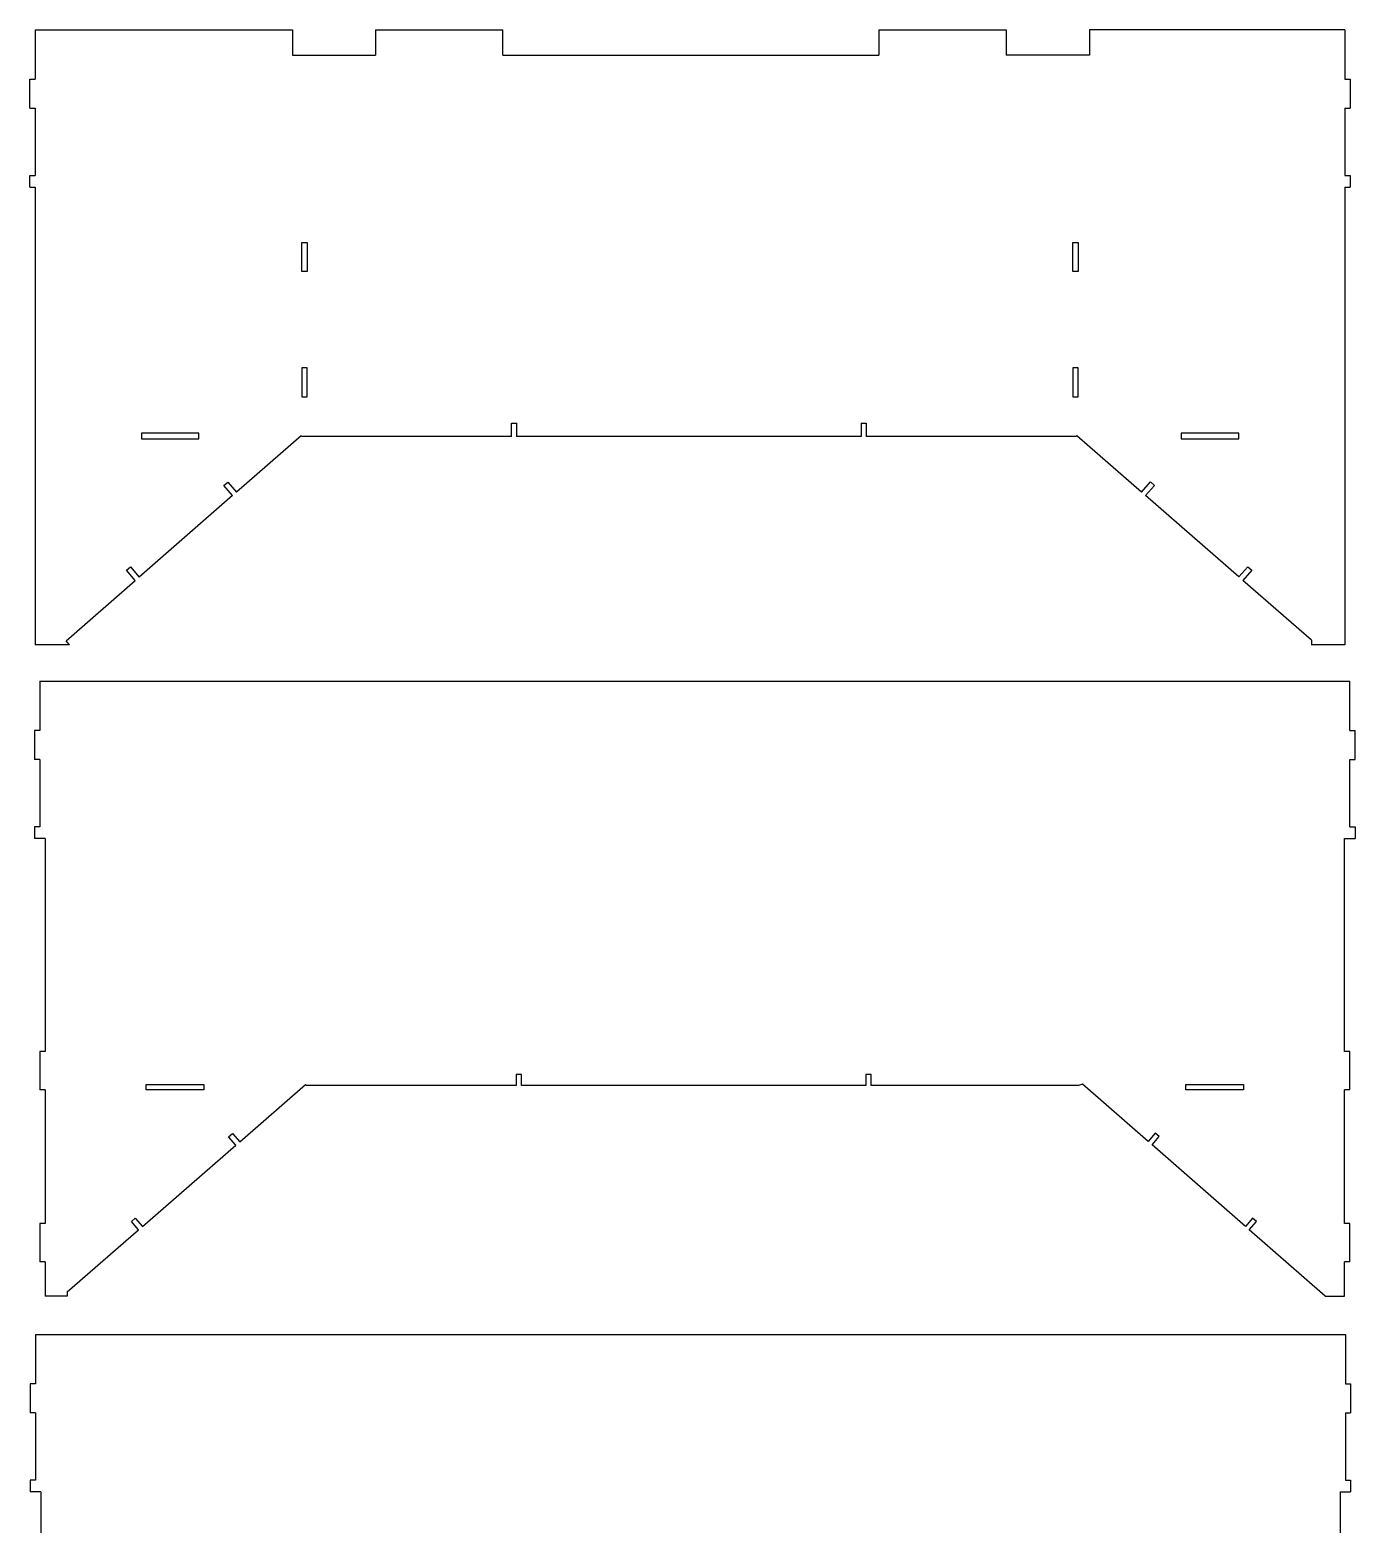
# Model space of a CAD drawing. Extents: x -1378 to 1378, y -734 to 734.
# Drawn here: x 767 to 1309, y -43 to 568 of the extents above; entities that cross this region are included whole.
import ezdxf

# ---------------------------------------------------------------- set-up
doc = ezdxf.new("R2010")
doc.units = 0
doc.header["$MEASUREMENT"] = 0
doc.layers.get('0').update_dxf_attribs({"linetype": 'CONTINUOUS'})

msp = doc.modelspace()

# ---------------------------------------------------------------- linework, layer by layer
for p, q in [((769.1, 568.25), (769.1, 548.05)), ((769.1, 568.25), (874.4, 568.25)), ((874.4, 568.25), (874.4, 557.94)), ((908.39, 568.25), (908.39, 557.94)), ((908.39, 568.25), (960.48, 568.25)), ((960.48, 557.94), (960.48, 568.25)), ((1114.3, 568.25), (1114.3, 557.94)), ((1114.3, 568.25), (1166.39, 568.25)), ((1166.39, 568.25), (1166.39, 557.94)), ((1304.94, 568.25), (1200.39, 568.25)), ((1200.39, 568.25), (1200.39, 557.94)), ((1304.94, 568.25), (1304.94, 548.05)), ((874.4, 557.94), (908.39, 557.94)), ((960.48, 557.94), (1114.3, 557.94)), ((1200.39, 557.94), (1166.39, 557.94)), ((766.97, 536.18), (766.97, 548.05)), ((766.97, 548.05), (769.1, 548.05)), ((1304.94, 548.05), (1307.05, 548.05)), ((1307.05, 548.05), (1307.07, 536.18)), ((766.97, 536.18), (769.1, 536.18)), ((769.1, 536.18), (769.1, 508.61)), ((1304.94, 536.18), (1304.94, 508.61)), ((1304.94, 536.18), (1307.07, 536.18)), ((766.97, 508.61), (769.1, 508.61)), ((766.97, 503.88), (766.97, 508.61)), ((1304.94, 508.61), (1307.07, 508.61)), ((1307.07, 508.61), (1307.07, 503.88)), ((766.97, 503.88), (769.16, 503.88)), ((769.16, 503.88), (769.16, 316.61)), ((1304.94, 503.88), (1304.94, 316.61)), ((1304.94, 503.88), (1307.07, 503.88)), ((878.25, 469.37), (878.25, 481.23)), ((878.25, 481.23), (880.4, 481.23)), ((880.4, 481.23), (880.4, 469.37)), ((1193.64, 469.37), (1193.64, 481.23)), ((1193.64, 481.23), (1195.78, 481.23)), ((1195.78, 481.23), (1195.78, 469.37)), ((880.4, 469.37), (878.25, 469.37)), ((1195.78, 469.37), (1193.64, 469.37)), ((878.25, 429.96), (878.25, 418.09)), ((880.4, 429.96), (878.25, 429.96)), ((880.4, 418.09), (880.4, 429.96)), ((1193.64, 429.96), (1193.64, 418.09)), ((1195.78, 429.96), (1193.64, 429.96)), ((1195.78, 418.09), (1195.78, 429.96)), ((878.25, 418.09), (880.4, 418.09)), ((1193.64, 418.09), (1195.78, 418.09)), ((963.96, 401.79), (963.96, 407.27)), ((963.96, 407.27), (966.09, 407.27)), ((966.09, 407.27), (966.09, 401.79)), ((1106.98, 407.26), (1106.98, 401.79)), ((1106.98, 407.26), (1109.11, 407.26)), ((1109.11, 407.26), (1109.11, 401.78)), ((812.57, 403.15), (812.57, 400.94)), ((836.14, 403.15), (812.57, 403.15)), ((812.57, 400.94), (836.14, 400.94)), ((836.14, 400.94), (836.14, 403.15)), ((877.97, 402.12), (851.5, 379.03)), ((877.97, 402.12), (878.26, 401.79)), ((963.96, 401.79), (878.26, 401.79)), ((1106.98, 401.79), (966.09, 401.79)), ((1194.88, 401.78), (1109.11, 401.78)), ((1195.23, 402.18), (1194.88, 401.78)), ((1221.75, 379.06), (1195.23, 402.18)), ((1261.47, 403.15), (1237.9, 403.15)), ((1237.9, 403.15), (1237.9, 400.94)), ((1237.9, 400.94), (1261.47, 400.94)), ((1261.47, 400.94), (1261.47, 403.15)), ((846.28, 381.79), (847.89, 383.19)), ((849.89, 377.66), (846.28, 381.79)), ((847.89, 383.19), (851.5, 379.03)), ((1221.75, 379.06), (1225.39, 383.23)), ((1226.99, 381.84), (1223.35, 377.66)), ((1225.39, 383.23), (1226.99, 381.84)), ((849.89, 377.66), (811.71, 344.33)), ((1261.55, 344.35), (1223.35, 377.66)), ((781.75, 318.21), (810.1, 342.93)), ((806.48, 347.09), (808.08, 348.48)), ((810.1, 342.93), (806.48, 347.09)), ((808.08, 348.48), (811.71, 344.33)), ((1261.55, 344.35), (1265.19, 348.52)), ((1266.79, 347.13), (1263.15, 342.95)), ((1291.22, 318.48), (1263.15, 342.95)), ((1265.19, 348.52), (1266.79, 347.13)), ((783.15, 316.61), (781.75, 318.21)), ((1291.22, 318.48), (1291.22, 316.61)), ((783.15, 316.61), (769.16, 316.61)), ((1304.94, 316.61), (1291.22, 316.61)), ((771.03, 301.73), (1306.93, 301.73)), ((771.03, 301.73), (771.03, 281.54)), ((1306.93, 281.54), (1306.93, 301.73)), ((771.03, 281.54), (768.91, 281.54)), ((768.91, 281.54), (768.91, 269.67)), ((1306.93, 281.54), (1309.1, 281.54)), ((1309.1, 269.67), (1309.1, 281.54)), ((771.03, 269.67), (768.91, 269.67)), ((771.03, 269.67), (771.03, 242.09)), ((1306.93, 242.09), (1306.93, 269.67)), ((1306.93, 269.67), (1309.1, 269.67)), ((771.03, 242.09), (768.91, 242.09)), ((768.91, 242.09), (768.91, 237.36)), ((1306.93, 242.09), (1309.1, 242.09)), ((1309.1, 242.09), (1309.1, 237.36)), ((773.17, 237.36), (768.91, 237.36)), ((773.17, 237.36), (773.17, 150.14)), ((1304.79, 150.14), (1304.79, 237.36)), ((1304.79, 237.36), (1309.1, 237.36)), ((773.17, 150.14), (771.03, 150.14)), ((771.03, 150.14), (771.03, 134.42)), ((1306.93, 150.14), (1304.79, 150.14)), ((1306.93, 134.42), (1306.93, 150.14)), ((965.95, 140.76), (965.95, 136.28)), ((968.07, 140.76), (965.95, 140.76)), ((968.07, 136.28), (968.07, 140.76)), ((1108.97, 140.75), (1108.97, 136.28)), ((1111.09, 140.75), (1108.97, 140.75)), ((1111.09, 136.28), (1111.09, 140.75)), ((814.55, 134.42), (814.55, 136.63)), ((814.55, 136.63), (838.12, 136.63)), ((838.12, 136.63), (838.12, 134.42)), ((852.84, 113.26), (879.68, 136.72)), ((879.68, 136.72), (880.06, 136.28)), ((965.95, 136.28), (880.06, 136.28)), ((1108.97, 136.28), (968.07, 136.28)), ((1195.88, 136.28), (1111.09, 136.28)), ((1197.56, 136.76), (1195.88, 136.28)), ((1224.42, 113.32), (1197.56, 136.76)), ((1239.88, 134.42), (1239.88, 136.63)), ((1239.88, 136.63), (1263.45, 136.63)), ((1263.45, 136.63), (1263.45, 134.42)), ((773.17, 134.42), (771.03, 134.42)), ((773.17, 134.42), (773.17, 79.84)), ((838.12, 134.42), (814.55, 134.42)), ((1263.45, 134.42), (1239.88, 134.42)), ((1304.79, 79.84), (1304.79, 134.42)), ((1306.93, 134.42), (1304.79, 134.42)), ((848.27, 115.28), (849.87, 116.67)), ((849.87, 116.67), (852.84, 113.26)), ((1227.37, 116.72), (1224.42, 113.32)), ((1228.97, 115.32), (1227.37, 116.72)), ((813.04, 78.56), (851.24, 111.87)), ((851.24, 111.87), (848.27, 115.28)), ((1226.02, 111.92), (1228.97, 115.32)), ((1264.2, 78.6), (1226.02, 111.92)), ((773.17, 79.84), (771.03, 79.84)), ((771.03, 79.84), (771.03, 64.12)), ((808.47, 80.57), (810.07, 81.97)), ((811.44, 77.16), (808.47, 80.57)), ((810.07, 81.97), (813.04, 78.56)), ((1267.17, 82.01), (1264.2, 78.6)), ((1265.8, 77.2), (1268.78, 80.61)), ((1268.78, 80.61), (1267.17, 82.01)), ((1306.93, 79.84), (1304.79, 79.84)), ((1306.93, 64.12), (1306.93, 79.84)), ((782.16, 51.8), (811.44, 77.16)), ((1296.87, 50.09), (1265.8, 77.2)), ((773.17, 64.12), (771.03, 64.12)), ((773.17, 64.12), (773.17, 50.09)), ((1304.79, 50.09), (1304.79, 64.12)), ((1306.93, 64.12), (1304.79, 64.12)), ((782.16, 50.09), (773.17, 50.09)), ((782.16, 51.8), (782.16, 50.09)), ((1296.87, 50.09), (1304.79, 50.09)), ((769.26, 34.3), (1305.16, 34.3)), ((769.26, 34.3), (769.26, 14.11)), ((1305.16, 34.3), (1305.16, 14.11)), ((769.26, 14.11), (767.13, 14.11)), ((767.13, 14.11), (767.13, 2.24)), ((1305.16, 14.11), (1307.28, 14.11)), ((1307.28, 14.11), (1307.28, 2.24)), ((769.26, 2.24), (767.13, 2.24)), ((769.26, 2.24), (769.26, -25.33)), ((1305.16, 2.24), (1305.16, -25.33)), ((1305.16, 2.24), (1307.28, 2.24)), ((769.26, -25.33), (767.13, -25.33)), ((767.13, -25.33), (767.13, -30.07)), ((771.42, -30.07), (767.13, -30.07)), ((771.42, -30.07), (771.42, -117.28)), ((1303.04, -30.07), (1303.04, -117.28)), ((1303.04, -30.07), (1307.28, -30.07)), ((1305.16, -25.33), (1307.28, -25.33)), ((1307.28, -25.33), (1307.28, -30.07))]:
    msp.add_line(p, q)

doc.saveas('drawing.dxf')
